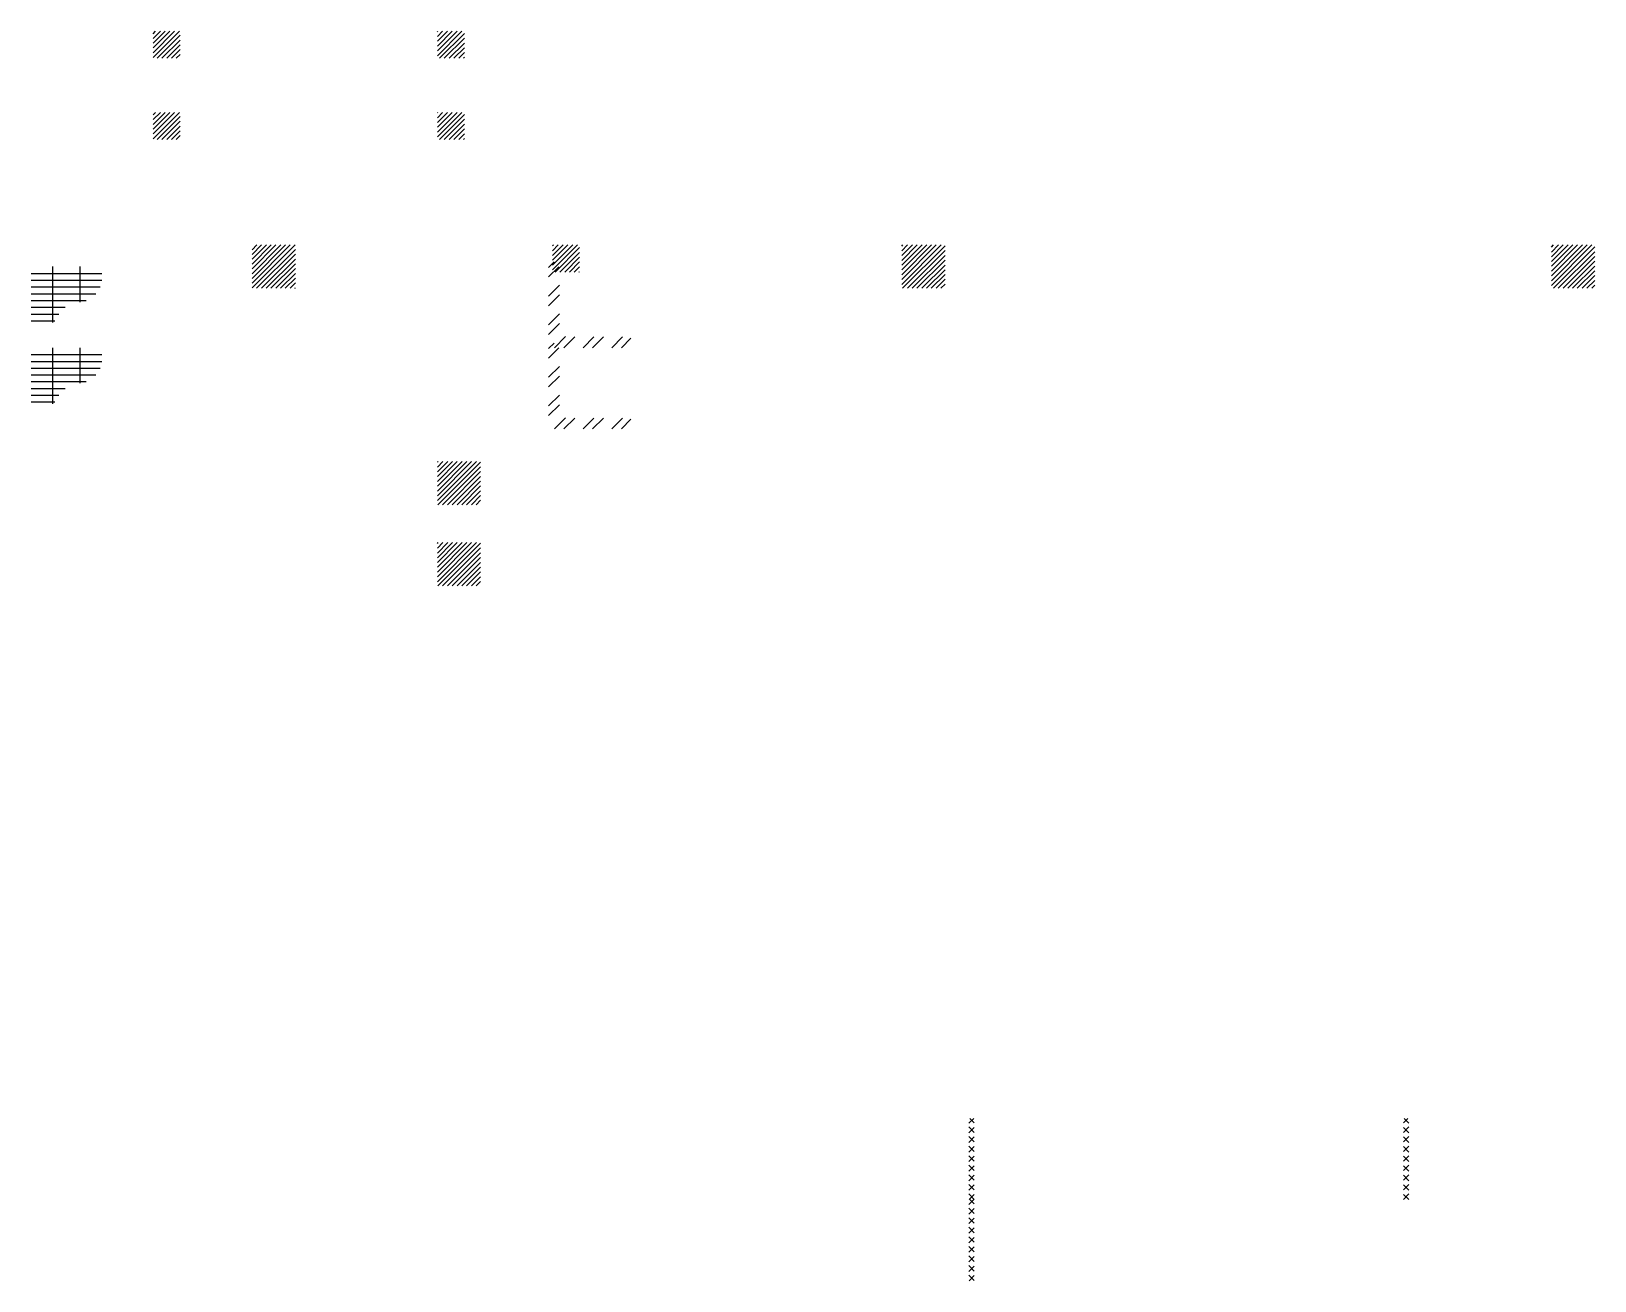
# Paper-space layout 'Layout1' of a CAD drawing. Extents: x -51516 to 7058931, y -29255 to 5150000.
# Drawn here: x 31616 to 46055, y 100 to 11644 of the extents above; entities that cross this region are included whole.
import ezdxf

# ---------------------------------------------------------------- set-up
doc = ezdxf.new("R2010")
doc.units = 0
doc.header["$LTSCALE"] = 1000
doc.layers.get('0').update_dxf_attribs({"linetype": 'CONTINUOUS'})

# ---------------------------------------------------------------- blocks, each defined once
blk = doc.blocks.new('*X')
at = {"color": 0}
for p, q in [((36175, 39932), (36418, 40175)), ((36175, 39976), (36374, 40175)), ((36175, 40020), (36330, 40175)), ((36175, 40064), (36286, 40175)), ((36175, 40108), (36242, 40175)), ((36175, 40152), (36198, 40175)), ((38800, 39949), (39026, 40175)), ((38800, 39993), (38982, 40175)), ((38800, 40037), (38938, 40175)), ((38800, 40082), (38893, 40175)), ((38800, 40126), (38849, 40175)), ((38800, 40170), (38805, 40175)), ((38820, 39925), (39050, 40155)), ((36213, 39925), (36425, 40137)), ((36257, 39925), (36425, 40093)), ((36301, 39925), (36425, 40049)), ((36345, 39925), (36425, 40005)), ((38864, 39925), (39050, 40111)), ((38909, 39925), (39050, 40066)), ((38953, 39925), (39050, 40022)), ((36389, 39925), (36425, 39961)), ((38997, 39925), (39050, 39978)), ((39041, 39925), (39050, 39934)), ((35250, 37483), (35250, 38000)), ((35500, 37672), (35500, 38000)), ((35050, 37938), (35702, 37938)), ((35050, 37875), (35702, 37875)), ((35050, 37812), (35685, 37812)), ((35050, 37750), (35645, 37750)), ((35050, 37688), (35557, 37688)), ((35050, 37625), (35362, 37625)), ((35050, 37562), (35305, 37562)), ((35050, 37500), (35266, 37500)), ((8800, 35803), (9197, 36200)), ((8800, 35847), (9153, 36200)), ((8800, 35891), (9109, 36200)), ((8800, 35935), (9065, 36200)), ((8800, 35979), (9021, 36200)), ((8800, 36024), (8976, 36200)), ((8800, 36068), (8932, 36200)), ((8800, 36112), (8888, 36200)), ((8800, 36156), (8844, 36200)), ((8842, 35800), (9200, 36158)), ((8886, 35800), (9200, 36114)), ((11575, 35970), (11805, 36200)), ((11575, 36014), (11761, 36200)), ((11575, 36059), (11716, 36200)), ((11575, 36103), (11672, 36200)), ((11575, 36147), (11628, 36200)), ((11575, 36191), (11584, 36200)), ((11599, 35950), (11825, 36176)), ((11643, 35950), (11825, 36132)), ((14800, 35836), (15164, 36200)), ((14800, 35881), (15119, 36200)), ((14800, 35925), (15075, 36200)), ((14800, 35969), (15031, 36200)), ((14800, 36013), (14987, 36200)), ((14800, 36057), (14943, 36200)), ((14800, 36102), (14898, 36200)), ((14800, 36146), (14854, 36200)), ((14800, 36190), (14810, 36200)), ((14808, 35800), (15200, 36192)), ((14852, 35800), (15200, 36148)), ((14896, 35800), (15200, 36104)), ((20800, 35826), (21174, 36200)), ((20800, 35870), (21130, 36200)), ((20800, 35914), (21086, 36200)), ((20800, 35959), (21041, 36200)), ((20800, 36003), (20997, 36200)), ((20800, 36047), (20953, 36200)), ((20800, 36091), (20909, 36200)), ((20800, 36135), (20865, 36200)), ((20800, 36180), (20820, 36200)), ((20818, 35800), (21200, 36182)), ((20862, 35800), (21200, 36138)), ((38800, 35839), (39161, 36200)), ((38800, 35883), (39117, 36200)), ((38800, 35927), (39073, 36200)), ((38800, 35972), (39028, 36200)), ((38800, 36016), (38984, 36200)), ((38800, 36060), (38940, 36200)), ((38800, 36104), (38896, 36200)), ((38800, 36148), (38852, 36200)), ((38800, 36193), (38807, 36200)), ((38805, 35800), (39200, 36195)), ((38849, 35800), (39200, 36151)), ((38894, 35800), (39200, 36106)), ((8930, 35800), (9200, 36070)), ((8974, 35800), (9200, 36026)), ((9018, 35800), (9200, 35982)), ((11687, 35950), (11825, 36088)), ((11732, 35950), (11825, 36043)), ((11776, 35950), (11825, 35999)), ((11820, 35950), (11825, 35955)), ((14940, 35800), (15200, 36060)), ((14985, 35800), (15200, 36015)), ((15029, 35800), (15200, 35971)), ((20907, 35800), (21200, 36093)), ((20951, 35800), (21200, 36049)), ((20995, 35800), (21200, 36005)), ((21039, 35800), (21200, 35961)), ((38938, 35800), (39200, 36062)), ((38982, 35800), (39200, 36018)), ((39026, 35800), (39200, 35974)), ((9063, 35800), (9200, 35937)), ((9107, 35800), (9200, 35893)), ((9151, 35800), (9200, 35849)), ((15073, 35800), (15200, 35927)), ((15117, 35800), (15200, 35883)), ((15161, 35800), (15200, 35839)), ((21083, 35800), (21200, 35917)), ((21128, 35800), (21200, 35872)), ((21172, 35800), (21200, 35828)), ((39070, 35800), (39200, 35930)), ((39115, 35800), (39200, 35885)), ((39159, 35800), (39200, 35841)), ((9195, 35800), (9200, 35805)), ((31612, 22862), (31664, 22913)), ((31612, 22774), (31707, 22868)), ((31612, 22597), (31712, 22697)), ((31612, 22508), (31712, 22608)), ((31612, 22332), (31712, 22432)), ((31612, 22243), (31712, 22343)), ((31666, 22120), (31769, 22223)), ((31754, 22120), (31854, 22220)), ((31931, 22120), (32031, 22220)), ((32019, 22120), (32119, 22220)), ((32196, 22120), (32296, 22220)), ((32285, 22120), (32373, 22209)), ((53050, 14955), (53095, 15000)), ((53100, 14871), (53050, 14921)), ((53050, 14866), (53100, 14916)), ((53100, 14959), (53059, 15000)), ((53100, 14782), (53050, 14832)), ((53050, 14778), (53100, 14828)), ((53100, 14694), (53050, 14744)), ((53050, 14689), (53100, 14739)), ((53100, 14605), (53050, 14655)), ((53050, 14601), (53100, 14651)), ((53100, 14517), (53050, 14567)), ((53050, 14513), (53100, 14563)), ((53100, 14429), (53050, 14479)), ((53050, 14424), (53100, 14474)), ((53100, 14340), (53050, 14390)), ((53050, 14336), (53100, 14386)), ((53100, 14252), (53050, 14302)), ((53052, 14250), (53100, 14298))]:
    blk.add_line(p, q, dxfattribs=at)

psp = doc.layouts.get("Layout1")

# ---------------------------------------------------------------- block references
at = {"color": 0}
for p in [(-12775, -13400), (4781, -13400), (-12775, -14150), (4781, -14150), (24855, -26531), (-3434, -28531), (-3434, -29281)]:
    psp.add_blockref('*X', p, dxfattribs=at)
at = {"color": 0, "xscale": -1}
psp.add_blockref('*X', (97389, -13400), dxfattribs=at)

doc.saveas('drawing.dxf')
